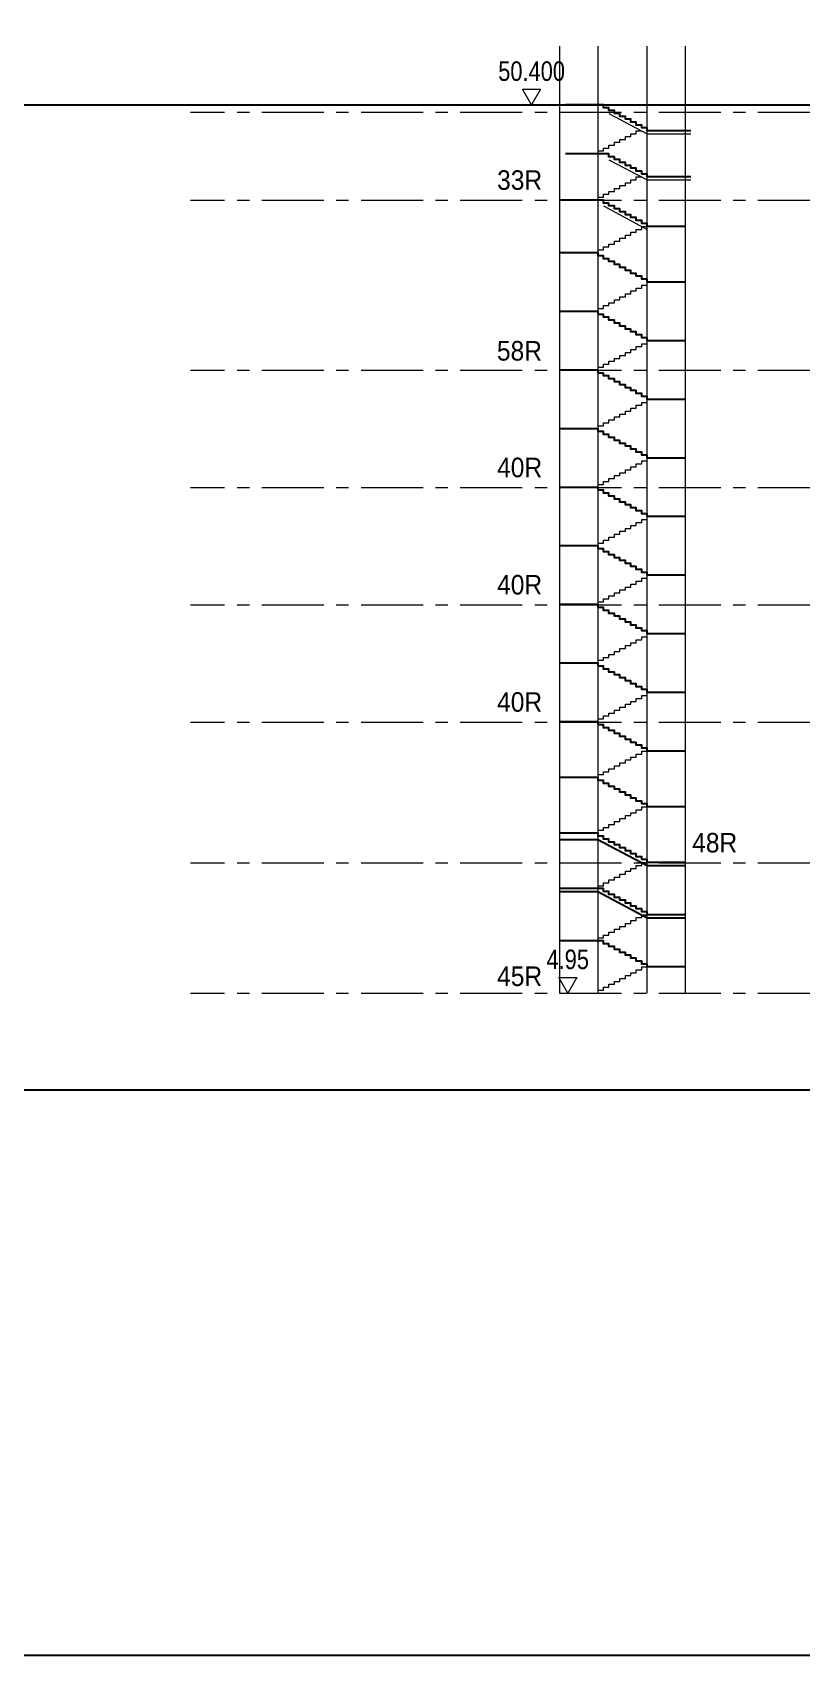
# Model space of a CAD drawing. Header units: millimetres. Extents: x 833576263 to 1668046980, y 817519639 to 1636103653.
# Drawn here: x 833811848 to 833851224, y 817519639 to 817602692 of the extents above; entities that cross this region are included whole.
import ezdxf
from ezdxf.enums import TextEntityAlignment as Align

# ---------------------------------------------------------------- set-up
doc = ezdxf.new("R2010")
doc.units = ezdxf.units.MM
doc.header["$LTSCALE"] = 100
doc.header["$MEASUREMENT"] = 0
doc.linetypes.add('R_P_Grid$0$CENTER', pattern=[50.8, 31.75, -6.35, 6.35, -6.35])
doc.layers.get('Defpoints').update_dxf_attribs({"color": 170})
for name, color, linetype, lineweight in [('R_P_Grid$0$RDA0251', 1, 'R_P_Grid$0$CENTER', 18), ('R_P_Grid$0$RDA0321', 7, 'Continuous', 18), ('R_P_Grid$0$RDA2202', 1, 'Continuous', 18), ('R_P_Grid$0$RDA2301', 7, 'Continuous', 18), ('R_P_Grid$0$RDA2803S', 4, 'Continuous', 25), ('R_P_Grid$0$RDA4401', 1, 'Continuous', 18)]:
    doc.layers.add(name, color=color, linetype=linetype, lineweight=lineweight)
doc.layers.add('X-REF', color=7, linetype='Continuous')
doc.styles.add('R_P_Grid$0$Romans', font='arial.ttf', dxfattribs={"width": 0.8})

# ---------------------------------------------------------------- blocks, each defined once
blk = doc.blocks.new('R_P_Grid$0$LMark-SFL-2')
blk.add_lwpolyline([(-0.92, 1.6), (0, 0), (0.92, 1.59)], close=True)
at = {"color": 7, "style": 'R_P_Grid$0$Romans', "width": 0.8}
blk.add_attdef('SFL', text='', height=2, dxfattribs=at).set_placement((0, 1.85), align=Align.BOTTOM_CENTER)
blk = doc.blocks.new('R_P_Grid')
blk.add_lwpolyline([(833699375.8, 817668139.3), (833909375.8, 817668139.3), (833909375.8, 817519639.3), (833699375.8, 817519639.3)], close=True)
at = {"layer": 'Defpoints'}
for p, q in [((833699375.8, 817598990.5), (833909375.8, 817598990.5)), ((833699375.8, 817548590.5), (833909375.8, 817548590.5))]:
    blk.add_line(p, q, dxfattribs=at)
at = {"layer": 'R_P_Grid$0$RDA0251'}
for p, q in [((833837403.3, 817598990.5), (833832787.1, 817598990.5)), ((833887726.7, 817598590.5), (833819944.4, 817598590.5)), ((833887726.7, 817594090.5), (833819944.4, 817594090.5)), ((833887726.7, 817585390.5), (833819944.4, 817585390.5)), ((833887726.7, 817579390.5), (833819944.4, 817579390.5)), ((833887726.7, 817573390.5), (833819944.4, 817573390.5)), ((833887726.7, 817567390.5), (833819944.4, 817567390.5)), ((833887726.7, 817560190.5), (833819944.4, 817560190.5)), ((833887726.7, 817553515.5), (833819944.4, 817553515.5))]:
    blk.add_line(p, q, dxfattribs=at)
at = {"layer": 'R_P_Grid$0$RDA2202'}
for p, q in [((833838854.4, 817553540.5), (833838854.4, 817601990.5)), ((833845274.4, 817553540.5), (833845274.4, 817601990.5))]:
    blk.add_line(p, q, dxfattribs=at)
at = {"layer": 'R_P_Grid$0$RDA2301'}
for p, q in [((833840804.4, 817553540.5), (833840804.4, 817601990.5)), ((833843324.4, 817553540.5), (833843324.4, 817601990.5)), ((833841364.4, 817598545), (833843324.4, 817597510.9)), ((833843324.4, 817597510.9), (833845554.4, 817597510.9)), ((833841364.4, 817596181.4), (833843324.4, 817595147.3)), ((833843324.4, 817595147.3), (833845554.4, 817595147.3)), ((833841084.4, 817593815.5), (833843324.4, 817592615.5))]:
    blk.add_line(p, q, dxfattribs=at)
at = {"layer": 'R_P_Grid$0$RDA2803S'}
for points in [[(833845554.4, 817597660.9), (833843324.4, 817597660.9), (833843324.4, 817597808.7), (833843044.4, 817597808.7), (833843044.4, 817597956.4), (833842764.4, 817597956.4), (833842764.4, 817598104.1), (833842484.4, 817598104.1), (833842484.4, 817598251.8), (833842204.4, 817598251.8), (833842204.4, 817598399.6), (833841924.4, 817598399.6), (833841924.4, 817598547.3), (833841644.4, 817598547.3), (833841644.4, 817598695), (833841364.4, 817598695), (833841364.4, 817598842.7), (833841084.4, 817598842.7), (833841084.4, 817598990.5), (833839134.4, 817598990.5)], [(833845554.4, 817595297.3), (833843324.4, 817595297.3), (833843324.4, 817595445), (833843044.4, 817595445), (833843044.4, 817595592.7), (833842764.4, 817595592.7), (833842764.4, 817595740.5), (833842484.4, 817595740.5), (833842484.4, 817595888.2), (833842204.4, 817595888.2), (833842204.4, 817596035.9), (833841924.4, 817596035.9), (833841924.4, 817596183.7), (833841644.4, 817596183.7), (833841644.4, 817596331.4), (833841364.4, 817596331.4), (833841364.4, 817596479.1), (833839134.4, 817596479.1)], [(833845274.4, 817592765.5), (833843324.4, 817592765.5), (833843324.4, 817592915.5), (833843044.4, 817592915.5), (833843044.4, 817593065.5), (833842764.4, 817593065.5), (833842764.4, 817593215.5), (833842484.4, 817593215.5), (833842484.4, 817593365.5), (833842204.4, 817593365.5), (833842204.4, 817593515.5), (833841924.4, 817593515.5), (833841924.4, 817593665.5), (833841644.4, 817593665.5), (833841644.4, 817593815.5), (833841364.4, 817593815.5), (833841364.4, 817593965.5), (833841084.4, 817593965.5), (833841084.4, 817594115.5), (833838854.4, 817594115.5)], [(833845274.4, 817589915.5), (833843324.4, 817589915.5), (833843324.4, 817590065.5), (833843044.4, 817590065.5), (833843044.4, 817590215.5), (833842764.4, 817590215.5), (833842764.4, 817590365.5), (833842484.4, 817590365.5), (833842484.4, 817590515.5), (833842204.4, 817590515.5), (833842204.4, 817590665.5), (833841924.4, 817590665.5), (833841924.4, 817590815.5), (833841644.4, 817590815.5), (833841644.4, 817590965.5), (833841364.4, 817590965.5), (833841364.4, 817591115.5), (833841084.4, 817591115.5), (833841084.4, 817591265.5), (833840804.4, 817591265.5), (833840804.4, 817591415.5), (833838854.4, 817591415.5)], [(833845274.4, 817586915.5), (833843324.4, 817586915.5), (833843324.4, 817587065.5), (833843044.4, 817587065.5), (833843044.4, 817587215.5), (833842764.4, 817587215.5), (833842764.4, 817587365.5), (833842484.4, 817587365.5), (833842484.4, 817587515.5), (833842204.4, 817587515.5), (833842204.4, 817587665.5), (833841924.4, 817587665.5), (833841924.4, 817587815.5), (833841644.4, 817587815.5), (833841644.4, 817587965.5), (833841364.4, 817587965.5), (833841364.4, 817588115.5), (833841084.4, 817588115.5), (833841084.4, 817588265.5), (833840804.4, 817588265.5), (833840804.4, 817588415.5), (833838854.4, 817588415.5)], [(833845274.4, 817583915.5), (833843324.4, 817583915.5), (833843324.4, 817584065.5), (833843044.4, 817584065.5), (833843044.4, 817584215.5), (833842764.4, 817584215.5), (833842764.4, 817584365.5), (833842484.4, 817584365.5), (833842484.4, 817584515.5), (833842204.4, 817584515.5), (833842204.4, 817584665.5), (833841924.4, 817584665.5), (833841924.4, 817584815.5), (833841644.4, 817584815.5), (833841644.4, 817584965.5), (833841364.4, 817584965.5), (833841364.4, 817585115.5), (833841084.4, 817585115.5), (833841084.4, 817585265.5), (833840804.4, 817585265.5), (833840804.4, 817585415.5), (833838854.4, 817585415.5)], [(833845274.4, 817580915.5), (833843324.4, 817580915.5), (833843324.4, 817581065.5), (833843044.4, 817581065.5), (833843044.4, 817581215.5), (833842764.4, 817581215.5), (833842764.4, 817581365.5), (833842484.4, 817581365.5), (833842484.4, 817581515.5), (833842204.4, 817581515.5), (833842204.4, 817581665.5), (833841924.4, 817581665.5), (833841924.4, 817581815.5), (833841644.4, 817581815.5), (833841644.4, 817581965.5), (833841364.4, 817581965.5), (833841364.4, 817582115.5), (833841084.4, 817582115.5), (833841084.4, 817582265.5), (833840804.4, 817582265.5), (833840804.4, 817582415.5), (833838854.4, 817582415.5)], [(833845274.4, 817577915.5), (833843324.4, 817577915.5), (833843324.4, 817578065.5), (833843044.4, 817578065.5), (833843044.4, 817578215.5), (833842764.4, 817578215.5), (833842764.4, 817578365.5), (833842484.4, 817578365.5), (833842484.4, 817578515.5), (833842204.4, 817578515.5), (833842204.4, 817578665.5), (833841924.4, 817578665.5), (833841924.4, 817578815.5), (833841644.4, 817578815.5), (833841644.4, 817578965.5), (833841364.4, 817578965.5), (833841364.4, 817579115.5), (833841084.4, 817579115.5), (833841084.4, 817579265.5), (833840804.4, 817579265.5), (833840804.4, 817579415.5), (833838854.4, 817579415.5)], [(833845274.4, 817574915.5), (833843324.4, 817574915.5), (833843324.4, 817575065.5), (833843044.4, 817575065.5), (833843044.4, 817575215.5), (833842764.4, 817575215.5), (833842764.4, 817575365.5), (833842484.4, 817575365.5), (833842484.4, 817575515.5), (833842204.4, 817575515.5), (833842204.4, 817575665.5), (833841924.4, 817575665.5), (833841924.4, 817575815.5), (833841644.4, 817575815.5), (833841644.4, 817575965.5), (833841364.4, 817575965.5), (833841364.4, 817576115.5), (833841084.4, 817576115.5), (833841084.4, 817576265.5), (833840804.4, 817576265.5), (833840804.4, 817576415.5), (833838854.4, 817576415.5)], [(833845274.4, 817571915.5), (833843324.4, 817571915.5), (833843324.4, 817572065.5), (833843044.4, 817572065.5), (833843044.4, 817572215.5), (833842764.4, 817572215.5), (833842764.4, 817572365.5), (833842484.4, 817572365.5), (833842484.4, 817572515.5), (833842204.4, 817572515.5), (833842204.4, 817572665.5), (833841924.4, 817572665.5), (833841924.4, 817572815.5), (833841644.4, 817572815.5), (833841644.4, 817572965.5), (833841364.4, 817572965.5), (833841364.4, 817573115.5), (833841084.4, 817573115.5), (833841084.4, 817573265.5), (833840804.4, 817573265.5), (833840804.4, 817573415.5), (833838854.4, 817573415.5)], [(833845274.4, 817568915.5), (833843324.4, 817568915.5), (833843324.4, 817569065.5), (833843044.4, 817569065.5), (833843044.4, 817569215.5), (833842764.4, 817569215.5), (833842764.4, 817569365.5), (833842484.4, 817569365.5), (833842484.4, 817569515.5), (833842204.4, 817569515.5), (833842204.4, 817569665.5), (833841924.4, 817569665.5), (833841924.4, 817569815.5), (833841644.4, 817569815.5), (833841644.4, 817569965.5), (833841364.4, 817569965.5), (833841364.4, 817570115.5), (833841084.4, 817570115.5), (833841084.4, 817570265.5), (833840804.4, 817570265.5), (833840804.4, 817570415.5), (833838854.4, 817570415.5)], [(833845274.4, 817565915.5), (833843324.4, 817565915.5), (833843324.4, 817566065.5), (833843044.4, 817566065.5), (833843044.4, 817566215.5), (833842764.4, 817566215.5), (833842764.4, 817566365.5), (833842484.4, 817566365.5), (833842484.4, 817566515.5), (833842204.4, 817566515.5), (833842204.4, 817566665.5), (833841924.4, 817566665.5), (833841924.4, 817566815.5), (833841644.4, 817566815.5), (833841644.4, 817566965.5), (833841364.4, 817566965.5), (833841364.4, 817567115.5), (833841084.4, 817567115.5), (833841084.4, 817567265.5), (833840804.4, 817567265.5), (833840804.4, 817567415.5), (833838854.4, 817567415.5)], [(833845274.4, 817563065.5), (833843324.4, 817563065.5), (833843324.4, 817563215.5), (833843044.4, 817563215.5), (833843044.4, 817563365.5), (833842764.4, 817563365.5), (833842764.4, 817563515.5), (833842484.4, 817563515.5), (833842484.4, 817563665.5), (833842204.4, 817563665.5), (833842204.4, 817563815.5), (833841924.4, 817563815.5), (833841924.4, 817563965.5), (833841644.4, 817563965.5), (833841644.4, 817564115.5), (833841364.4, 817564115.5), (833841364.4, 817564265.5), (833841084.4, 817564265.5), (833841084.4, 817564415.5), (833840804.4, 817564415.5), (833840804.4, 817564565.5), (833838854.4, 817564565.5)], [(833845274.4, 817560215.5), (833843324.4, 817560215.5), (833843324.4, 817560365.5), (833843044.4, 817560365.5), (833843044.4, 817560515.5), (833842764.4, 817560515.5), (833842764.4, 817560665.5), (833842484.4, 817560665.5), (833842484.4, 817560815.5), (833842204.4, 817560815.5), (833842204.4, 817560965.5), (833841924.4, 817560965.5), (833841924.4, 817561115.5), (833841644.4, 817561115.5), (833841644.4, 817561265.5), (833841364.4, 817561265.5), (833841364.4, 817561415.5), (833841084.4, 817561415.5), (833841084.4, 817561565.5), (833840804.4, 817561565.5), (833840804.4, 817561715.5), (833838854.4, 817561715.5)], [(833838854.4, 817561402.1), (833840801.2, 817561402.1), (833843324.4, 817560065.5), (833845274.4, 817560065.5)], [(833845274.4, 817557545.5), (833843324.4, 817557545.5), (833843324.4, 817557693.8), (833843044.4, 817557693.8), (833843044.4, 817557842.1), (833842764.4, 817557842.1), (833842764.4, 817557990.5), (833842484.4, 817557990.5), (833842484.4, 817558138.8), (833842204.4, 817558138.8), (833842204.4, 817558287.1), (833841924.4, 817558287.1), (833841924.4, 817558435.5), (833841644.4, 817558435.5), (833841644.4, 817558583.8), (833841364.4, 817558583.8), (833841364.4, 817558732.1), (833841084.4, 817558732.1), (833841084.4, 817558880.5), (833838854.4, 817558880.5)], [(833838854.4, 817558732.1), (833840801.2, 817558732.1), (833843324.4, 817557395.5), (833845274.4, 817557395.5)], [(833845274.4, 817554875.5), (833843324.4, 817554875.5), (833843324.4, 817555023.8), (833843044.4, 817555023.8), (833843044.4, 817555172.1), (833842764.4, 817555172.1), (833842764.4, 817555320.5), (833842484.4, 817555320.5), (833842484.4, 817555468.8), (833842204.4, 817555468.8), (833842204.4, 817555617.1), (833841924.4, 817555617.1), (833841924.4, 817555765.5), (833841644.4, 817555765.5), (833841644.4, 817555913.8), (833841364.4, 817555913.8), (833841364.4, 817556062.1), (833841084.4, 817556062.1), (833841084.4, 817556210.5), (833838854.4, 817556210.5)]]:
    blk.add_lwpolyline(points, dxfattribs=at)
at = {"layer": 'R_P_Grid$0$RDA4401'}
for points in [[(833840804.4, 817596479.1), (833840804.4, 817596626.8), (833841084.4, 817596626.8), (833841084.4, 817596774.6), (833841364.4, 817596774.6), (833841364.4, 817596922.3), (833841644.4, 817596922.3), (833841644.4, 817597070), (833841924.4, 817597070), (833841924.4, 817597217.7), (833842204.4, 817597217.7), (833842204.4, 817597365.5), (833842484.4, 817597365.5), (833842484.4, 817597513.2), (833842764.4, 817597513.2), (833842764.4, 817597660.9), (833843044.4, 817597660.9)], [(833840804.4, 817594115.5), (833840804.4, 817594263.2), (833841084.4, 817594263.2), (833841084.4, 817594410.9), (833841364.4, 817594410.9), (833841364.4, 817594558.7), (833841644.4, 817594558.7), (833841644.4, 817594706.4), (833841924.4, 817594706.4), (833841924.4, 817594854.1), (833842204.4, 817594854.1), (833842204.4, 817595001.8), (833842484.4, 817595001.8), (833842484.4, 817595149.6), (833842764.4, 817595149.6), (833842764.4, 817595297.3), (833843044.4, 817595297.3)], [(833840804.4, 817591415.5), (833840804.4, 817591565.5), (833841084.4, 817591565.5), (833841084.4, 817591715.5), (833841364.4, 817591715.5), (833841364.4, 817591865.5), (833841644.4, 817591865.5), (833841644.4, 817592015.5), (833841924.4, 817592015.5), (833841924.4, 817592165.5), (833842204.4, 817592165.5), (833842204.4, 817592315.5), (833842484.4, 817592315.5), (833842484.4, 817592465.5), (833842764.4, 817592465.5), (833842764.4, 817592615.5), (833843044.4, 817592615.5), (833843044.4, 817592765.5), (833843324.4, 817592765.5)], [(833840804.4, 817588415.5), (833840804.4, 817588565.5), (833841084.4, 817588565.5), (833841084.4, 817588715.5), (833841364.4, 817588715.5), (833841364.4, 817588865.5), (833841644.4, 817588865.5), (833841644.4, 817589015.5), (833841924.4, 817589015.5), (833841924.4, 817589165.5), (833842204.4, 817589165.5), (833842204.4, 817589315.5), (833842484.4, 817589315.5), (833842484.4, 817589465.5), (833842764.4, 817589465.5), (833842764.4, 817589615.5), (833843044.4, 817589615.5), (833843044.4, 817589765.5), (833843324.4, 817589765.5), (833843324.4, 817589915.5)], [(833840804.4, 817585415.5), (833840804.4, 817585565.5), (833841084.4, 817585565.5), (833841084.4, 817585715.5), (833841364.4, 817585715.5), (833841364.4, 817585865.5), (833841644.4, 817585865.5), (833841644.4, 817586015.5), (833841924.4, 817586015.5), (833841924.4, 817586165.5), (833842204.4, 817586165.5), (833842204.4, 817586315.5), (833842484.4, 817586315.5), (833842484.4, 817586465.5), (833842764.4, 817586465.5), (833842764.4, 817586615.5), (833843044.4, 817586615.5), (833843044.4, 817586765.5), (833843324.4, 817586765.5), (833843324.4, 817586915.5)], [(833840804.4, 817582415.5), (833840804.4, 817582565.5), (833841084.4, 817582565.5), (833841084.4, 817582715.5), (833841364.4, 817582715.5), (833841364.4, 817582865.5), (833841644.4, 817582865.5), (833841644.4, 817583015.5), (833841924.4, 817583015.5), (833841924.4, 817583165.5), (833842204.4, 817583165.5), (833842204.4, 817583315.5), (833842484.4, 817583315.5), (833842484.4, 817583465.5), (833842764.4, 817583465.5), (833842764.4, 817583615.5), (833843044.4, 817583615.5), (833843044.4, 817583765.5), (833843324.4, 817583765.5), (833843324.4, 817583915.5)], [(833840804.4, 817579415.5), (833840804.4, 817579565.5), (833841084.4, 817579565.5), (833841084.4, 817579715.5), (833841364.4, 817579715.5), (833841364.4, 817579865.5), (833841644.4, 817579865.5), (833841644.4, 817580015.5), (833841924.4, 817580015.5), (833841924.4, 817580165.5), (833842204.4, 817580165.5), (833842204.4, 817580315.5), (833842484.4, 817580315.5), (833842484.4, 817580465.5), (833842764.4, 817580465.5), (833842764.4, 817580615.5), (833843044.4, 817580615.5), (833843044.4, 817580765.5), (833843324.4, 817580765.5), (833843324.4, 817580915.5)], [(833840804.4, 817576415.5), (833840804.4, 817576565.5), (833841084.4, 817576565.5), (833841084.4, 817576715.5), (833841364.4, 817576715.5), (833841364.4, 817576865.5), (833841644.4, 817576865.5), (833841644.4, 817577015.5), (833841924.4, 817577015.5), (833841924.4, 817577165.5), (833842204.4, 817577165.5), (833842204.4, 817577315.5), (833842484.4, 817577315.5), (833842484.4, 817577465.5), (833842764.4, 817577465.5), (833842764.4, 817577615.5), (833843044.4, 817577615.5), (833843044.4, 817577765.5), (833843324.4, 817577765.5), (833843324.4, 817577915.5)], [(833840804.4, 817573415.5), (833840804.4, 817573565.5), (833841084.4, 817573565.5), (833841084.4, 817573715.5), (833841364.4, 817573715.5), (833841364.4, 817573865.5), (833841644.4, 817573865.5), (833841644.4, 817574015.5), (833841924.4, 817574015.5), (833841924.4, 817574165.5), (833842204.4, 817574165.5), (833842204.4, 817574315.5), (833842484.4, 817574315.5), (833842484.4, 817574465.5), (833842764.4, 817574465.5), (833842764.4, 817574615.5), (833843044.4, 817574615.5), (833843044.4, 817574765.5), (833843324.4, 817574765.5), (833843324.4, 817574915.5)], [(833840804.4, 817570415.5), (833840804.4, 817570565.5), (833841084.4, 817570565.5), (833841084.4, 817570715.5), (833841364.4, 817570715.5), (833841364.4, 817570865.5), (833841644.4, 817570865.5), (833841644.4, 817571015.5), (833841924.4, 817571015.5), (833841924.4, 817571165.5), (833842204.4, 817571165.5), (833842204.4, 817571315.5), (833842484.4, 817571315.5), (833842484.4, 817571465.5), (833842764.4, 817571465.5), (833842764.4, 817571615.5), (833843044.4, 817571615.5), (833843044.4, 817571765.5), (833843324.4, 817571765.5), (833843324.4, 817571915.5)], [(833840804.4, 817567415.5), (833840804.4, 817567565.5), (833841084.4, 817567565.5), (833841084.4, 817567715.5), (833841364.4, 817567715.5), (833841364.4, 817567865.5), (833841644.4, 817567865.5), (833841644.4, 817568015.5), (833841924.4, 817568015.5), (833841924.4, 817568165.5), (833842204.4, 817568165.5), (833842204.4, 817568315.5), (833842484.4, 817568315.5), (833842484.4, 817568465.5), (833842764.4, 817568465.5), (833842764.4, 817568615.5), (833843044.4, 817568615.5), (833843044.4, 817568765.5), (833843324.4, 817568765.5), (833843324.4, 817568915.5)], [(833840804.4, 817564565.5), (833840804.4, 817564715.5), (833841084.4, 817564715.5), (833841084.4, 817564865.5), (833841364.4, 817564865.5), (833841364.4, 817565015.5), (833841644.4, 817565015.5), (833841644.4, 817565165.5), (833841924.4, 817565165.5), (833841924.4, 817565315.5), (833842204.4, 817565315.5), (833842204.4, 817565465.5), (833842484.4, 817565465.5), (833842484.4, 817565615.5), (833842764.4, 817565615.5), (833842764.4, 817565765.5), (833843044.4, 817565765.5), (833843044.4, 817565915.5), (833843324.4, 817565915.5)], [(833840804.4, 817561715.5), (833840804.4, 817561865.5), (833841084.4, 817561865.5), (833841084.4, 817562015.5), (833841364.4, 817562015.5), (833841364.4, 817562165.5), (833841644.4, 817562165.5), (833841644.4, 817562315.5), (833841924.4, 817562315.5), (833841924.4, 817562465.5), (833842204.4, 817562465.5), (833842204.4, 817562615.5), (833842484.4, 817562615.5), (833842484.4, 817562765.5), (833842764.4, 817562765.5), (833842764.4, 817562915.5), (833843044.4, 817562915.5), (833843044.4, 817563065.5), (833843324.4, 817563065.5)], [(833840804.4, 817558880.5), (833840804.4, 817559028.8), (833841084.4, 817559028.8), (833841084.4, 817559177.1), (833841364.4, 817559177.1), (833841364.4, 817559325.5), (833841644.4, 817559325.5), (833841644.4, 817559473.8), (833841924.4, 817559473.8), (833841924.4, 817559622.1), (833842204.4, 817559622.1), (833842204.4, 817559770.5), (833842484.4, 817559770.5), (833842484.4, 817559918.8), (833842764.4, 817559918.8), (833842764.4, 817560067.1), (833843044.4, 817560067.1), (833843044.4, 817560215.5), (833843324.4, 817560215.5)], [(833840804.4, 817556210.5), (833840804.4, 817556358.8), (833841084.4, 817556358.8), (833841084.4, 817556507.1), (833841364.4, 817556507.1), (833841364.4, 817556655.5), (833841644.4, 817556655.5), (833841644.4, 817556803.8), (833841924.4, 817556803.8), (833841924.4, 817556952.1), (833842204.4, 817556952.1), (833842204.4, 817557100.5), (833842484.4, 817557100.5), (833842484.4, 817557248.8), (833842764.4, 817557248.8), (833842764.4, 817557397.1), (833843044.4, 817557397.1), (833843044.4, 817557545.5), (833843324.4, 817557545.5)], [(833840804.4, 817553540.5), (833840804.4, 817553688.8), (833841084.4, 817553688.8), (833841084.4, 817553837.1), (833841364.4, 817553837.1), (833841364.4, 817553985.5), (833841644.4, 817553985.5), (833841644.4, 817554133.8), (833841924.4, 817554133.8), (833841924.4, 817554282.1), (833842204.4, 817554282.1), (833842204.4, 817554430.5), (833842484.4, 817554430.5), (833842484.4, 817554578.8), (833842764.4, 817554578.8), (833842764.4, 817554727.1), (833843044.4, 817554727.1), (833843044.4, 817554875.5), (833843324.4, 817554875.5)]]:
    blk.add_lwpolyline(points, dxfattribs=at)
at = {"layer": 'R_P_Grid$0$RDA0321'}
ref = blk.add_blockref('R_P_Grid$0$LMark-SFL-2', (833837403.3, 817598990.5), dxfattribs=dict(at, xscale=-500, yscale=500, zscale=500))
ref.add_attrib('SFL', '50.400', dxfattribs={"layer": '0', "color": 7, "height": 1000, "style": 'R_P_Grid$0$Romans', "width": 0.8}).set_placement((833837402.2, 817599913.2), align=Align.BOTTOM_CENTER)
ref = blk.add_blockref('R_P_Grid$0$LMark-SFL-2', (833839254.4, 817553540.5), dxfattribs=dict(at, xscale=-500, yscale=500, zscale=500))
ref.add_attrib('SFL', '4.95', dxfattribs={"layer": '0', "color": 7, "height": 1000, "style": 'R_P_Grid$0$Romans', "width": 0.8}).set_placement((833839253.3, 817554463.2), align=Align.BOTTOM_CENTER)
at = {"layer": 'R_P_Grid$0$RDA4401', "style": 'R_P_Grid$0$Romans', "width": 0.9}
for s, p in [('33R', (833835637.1, 817594640.6)), ('58R', (833835627.6, 817585902)), ('40R', (833835637.1, 817579933.1)), ('40R', (833835637.1, 817573933.1)), ('40R', (833835637.1, 817567933.1)), ('48R', (833845624, 817560733.1)), ('45R', (833835637.1, 817553899.9))]:
    blk.add_text(s, height=1000, dxfattribs=at).set_placement(p)

msp = doc.modelspace()

# ---------------------------------------------------------------- block references
at = {"layer": 'X-REF'}
msp.add_blockref('R_P_Grid', (0, 0), dxfattribs=at)

doc.saveas('drawing.dxf')
